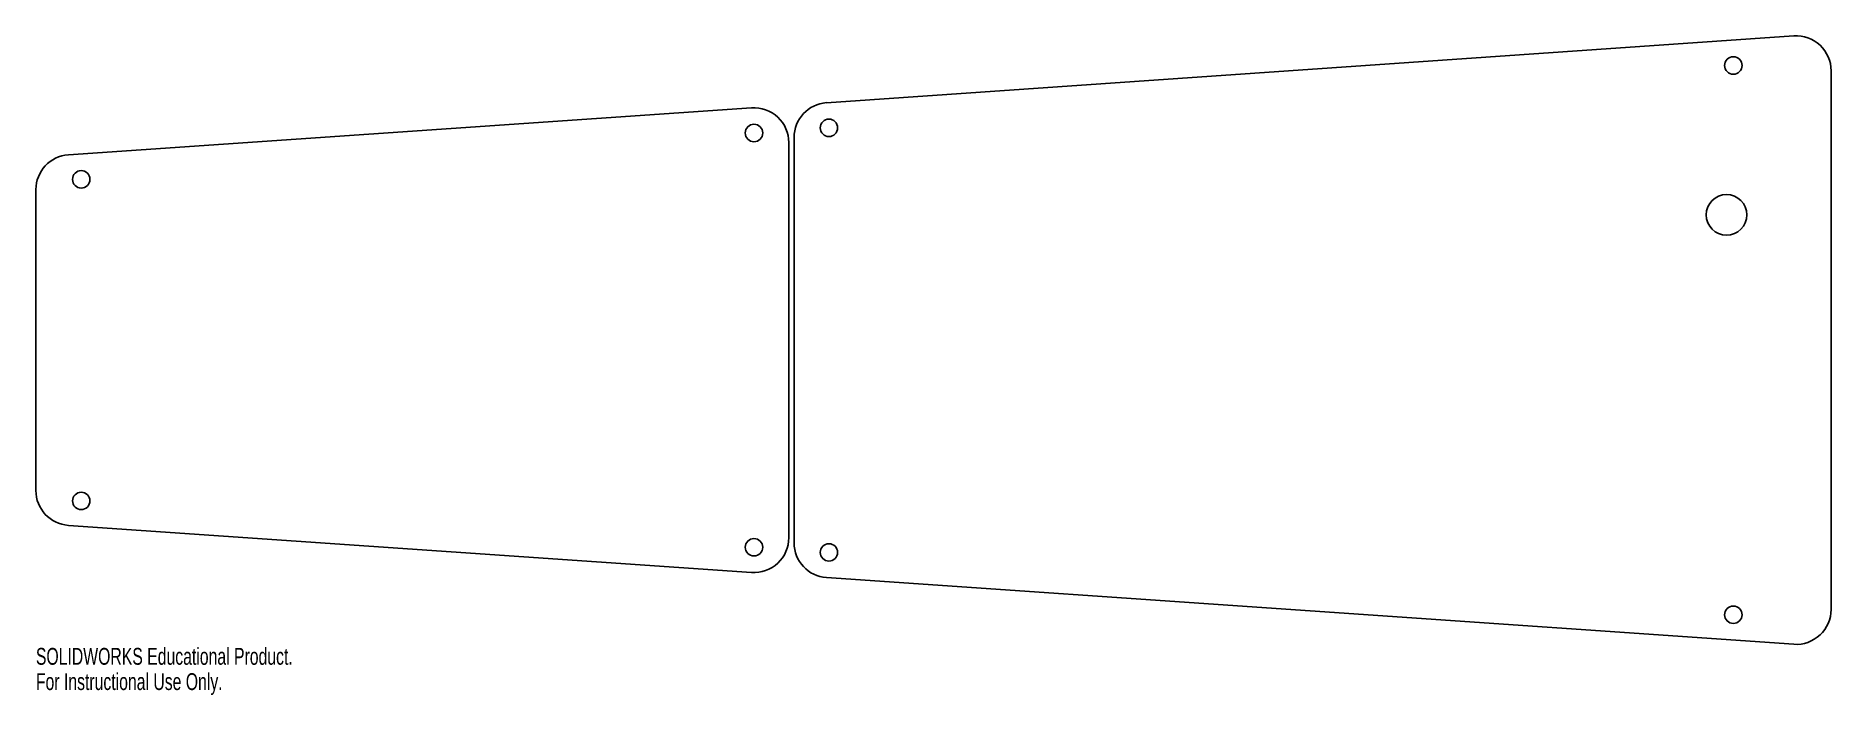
# Model space of a CAD drawing. Header units: millimetres. Extents: x -515 to 0, y -102 to 87.
import ezdxf

# ---------------------------------------------------------------- set-up
doc = ezdxf.new("R2010")
doc.units = ezdxf.units.MM
doc.styles.add('SLDTEXTSTYLE0', font='TXT', dxfattribs={"width": 0.7})

msp = doc.modelspace()

# ---------------------------------------------------------------- linework, layer by layer
at = {"color": 7, "linetype": 'Continuous', "lineweight": 25}
for p, q in [((-288.19, 68.13), (-10.69, 87.26)), ((0, -77.29), (0, 77.29)), ((-505.69, 53.14), (-309.69, 66.65)), ((-299, -56.68), (-299, 56.68)), ((-297.5, -58.16), (-297.5, 58.16)), ((-515, 43.17), (-515, -43.17)), ((-505.69, -53.14), (-309.69, -66.65)), ((-288.19, -68.13), (-10.69, -87.26))]:
    msp.add_line(p, q, dxfattribs=at)
for centre, radius in [((-28.05, 78.8), 2.5), ((-309, 59.43), 2.5), ((-287.5, 60.91), 2.5), ((-502, 46.13), 2.5), ((-30, 35.93), 5.83), ((-502, -46.13), 2.5), ((-309, -59.43), 2.5), ((-287.5, -60.91), 2.5), ((-28.05, -78.8), 2.5)]:
    msp.add_circle(centre, radius, dxfattribs=at)
for centre, start, end in [((-10, 77.29), 0, 93.9433), ((-287.5, 58.16), 93.9433, 180), ((-309, 56.68), 0, 93.9433), ((-505, 43.17), 93.9433, 180), ((-505, -43.17), 180, 266.0567), ((-309, -56.68), 266.0567, 0), ((-287.5, -58.16), 180, 266.0567), ((-10, -77.29), 266.0567, 0)]:
    msp.add_arc(centre, 10, start, end, dxfattribs=at)

# ---------------------------------------------------------------- texts
at = {"color": 7, "linetype": 'Continuous', "char_height": 4.8336, "attachment_point": 1, "style": 'SLDTEXTSTYLE0'}
for s, insert in [('SOLIDWORKS Educational Product.', (-515, -88.31)), ('For Instructional Use Only.', (-515, -95.56))]:
    msp.add_mtext(s, dxfattribs=dict(at, insert=insert))

doc.saveas('drawing.dxf')
